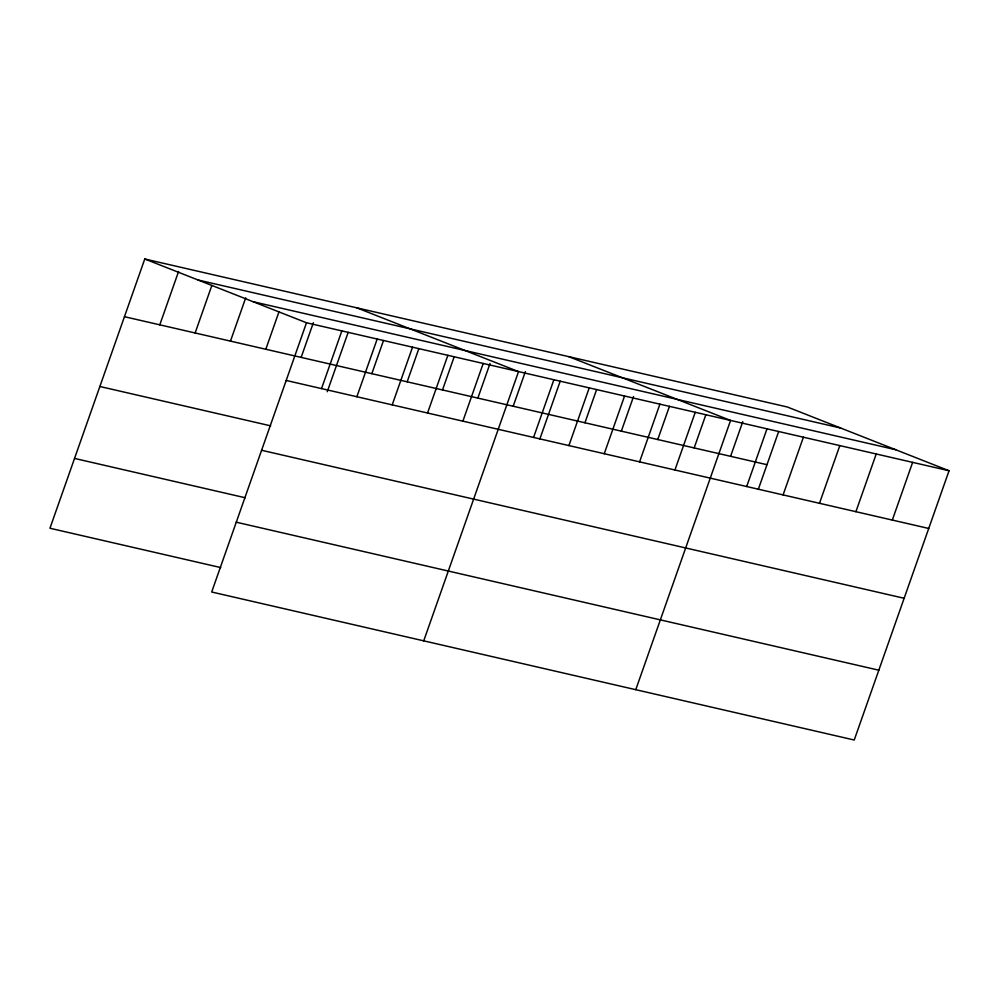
<?xml version="1.0" encoding="UTF-8"?>
<svg xmlns="http://www.w3.org/2000/svg" width="999" height="999" viewBox="0 0 999 999"><rect width="100%" height="100%" fill="white"/><g stroke="black" fill="none" stroke-linecap="round" stroke-linejoin="round"><path stroke-width="1.5" d="M949.05 470.754L306.506 322.764L211.688 592.007L854.232 740.009L949.05 470.754L787.312 406.993L144.768 258.991L49.95 528.246L220.754 567.582M159.79 324.837L178.584 271.466M195.13 332.979L211.888 285.377M230.469 341.121L245.704 297.839M265.809 349.25L279.008 311.75M301.149 357.392L313.336 322.777M321.528 388.599L341.845 330.894M327.26 391.72L348.164 332.355M356.868 396.74L377.185 339.036M371.828 373.676L383.504 340.497M392.207 404.882L412.525 347.177M407.167 381.818L418.843 348.639M427.547 413.024L447.864 355.319M442.507 389.96L454.183 356.78M462.887 421.166L483.204 363.461M477.847 398.102L490.034 363.474M423.726 640.846L518.543 371.603L356.805 307.829M513.186 406.231L525.374 371.616M533.566 437.437L553.883 379.745M539.822 439.098L560.202 381.193M568.906 445.579L589.223 387.874M584.939 422.764L596.615 389.585M604.245 453.721L624.562 396.016M621.341 431.143L633.541 396.528M639.585 461.863L659.902 404.158M657.754 439.535L669.442 406.356M674.924 470.005L695.242 412.3M694.168 447.927L705.856 414.747M635.764 689.685L730.581 420.442L568.843 356.668M730.581 456.306L742.769 421.69M746.678 486.525L766.995 428.821M758.278 489.423L778.671 431.518M783.091 494.917L803.408 437.212M819.492 503.296L839.822 445.604M855.906 511.688L876.223 453.983M892.319 520.079L912.636 462.375M198.139 280.032L840.683 428.034M253.134 301.71L895.678 449.712M124.45 316.695L766.982 464.697M286.189 380.457L928.733 528.459M99.863 386.501L270.667 425.849M261.601 450.274L904.145 598.276M74.538 458.429L245.342 497.777M236.276 522.202L878.82 670.192M144.768 258.991L306.506 322.764"/></g></svg>
